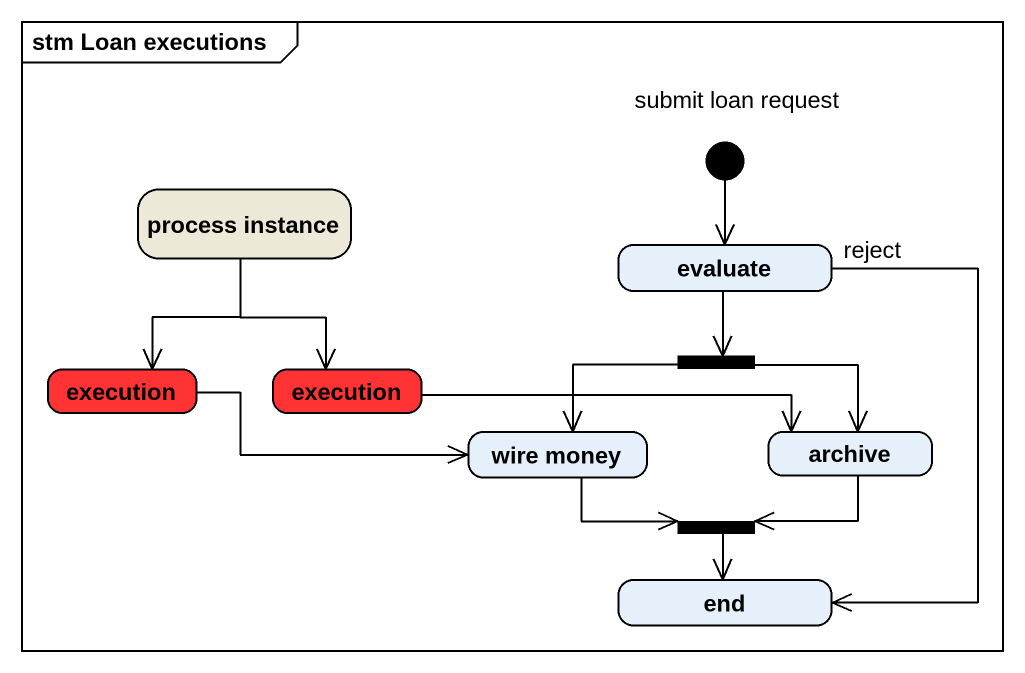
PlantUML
@startuml
mainframe stm Loan executions
hide empty description
state "submit loan request" as submit_loan_request <<start>>
state "process instance" as process_instance #ECE9D8
state evaluate
state execution #FF3333
state "execution" as execution_2 #FF3333
state fork1 <<fork>>
state "wire money" as wire_money
state archive
state fork2 <<join>>
state "end" as end_
submit_loan_request --> evaluate
process_instance --> execution
process_instance --> execution_2
evaluate --> fork1
evaluate --> end_ : reject
execution -right-> wire_money
execution_2 -right-> archive
fork1 -left-> wire_money
fork1 --> archive
wire_money -right-> fork2
archive -left-> fork2
fork2 --> end_
@enduml
